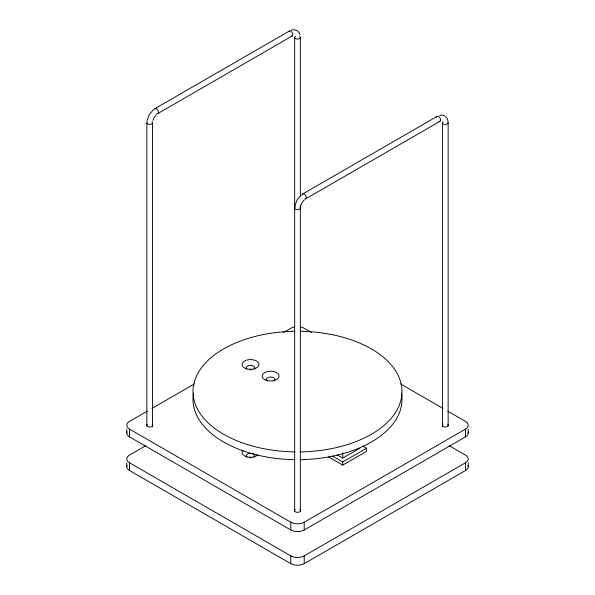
<?xml version="1.0" encoding="UTF-8"?>
<svg xmlns="http://www.w3.org/2000/svg" width="595" height="595" viewBox="0 0 595 595"><rect width="100%" height="100%" fill="white"/><g stroke="black" fill="none" stroke-linecap="round" stroke-linejoin="round"><path stroke-width="0.89" d="M146.987 120.934L149.204 114.671L153.517 109.629M294.785 206.257L297.002 200.002L301.308 194.959M152.885 120.443L154.142 117.52L156.388 114.634M300.683 205.773L301.933 202.85L304.35 199.808M154.998 108.617L289.356 31.044M157.846 113.556L292.204 35.983M302.796 193.948L437.154 116.375M305.644 198.879L440.003 121.313M147.196 411.19L129.554 421.379A9.498 5.489 0 0 0 129.554 429.136L129.554 436.894L290.784 529.974A9.498 5.489 0 0 0 304.216 529.974L465.446 436.894A9.498 5.489 0 0 0 468.034 431.888M152.008 408.408L194.528 383.864M283.562 332.456L290.784 328.291A9.498 5.489 0 0 1 294.622 326.945M145.596 445.781L129.554 455.041A9.498 5.489 0 0 0 129.554 462.798L129.554 470.556L290.784 563.644A9.498 5.489 0 0 0 304.216 563.644L465.446 470.556A9.498 5.489 0 0 0 468.034 465.558M337.097 454.863L342.713 458.105L359.774 448.258M332.434 456.053L342.713 461.988L366.49 448.258L366.49 451.36L342.713 465.089L328.485 456.871M129.554 429.136L290.784 522.217A9.498 5.489 0 0 0 304.216 522.217L465.446 429.136A9.498 5.489 0 0 0 465.446 421.379L447.804 411.19M129.554 462.798L290.784 555.886A9.498 5.489 0 0 0 304.216 555.886L465.446 462.798A9.498 5.489 0 0 0 465.446 455.041L449.404 445.781M291.208 30.204C294.718 28.731 299.077 30.814 299.962 34.562M439.794 115.296C443.639 114.128 447.715 117.156 448.013 121.09M311.438 332.456L304.216 328.291A9.498 5.489 0 0 0 300.378 326.945M400.472 383.864L442.992 408.408M362.541 445.975L366.49 448.258M468.235 429.136L468.235 433.011M468.235 462.798L468.235 466.681M465.446 429.136L465.446 436.894M465.446 462.798L465.446 470.556M448.147 122.719L448.147 425.931M442.442 122.719L442.442 426.86M342.713 452.736L342.713 458.105M342.713 461.988L342.713 465.089M304.216 522.217L304.216 529.974M304.216 555.886L304.216 563.644M300.349 37.388L300.349 195.948M300.349 205.223L300.349 511.261M294.651 37.388L294.651 511.261M290.784 522.217L290.784 529.974M290.784 555.886L290.784 563.644M152.558 122.719L152.558 426.86M146.853 122.719L146.853 425.931M126.765 429.136L126.765 433.011M126.765 462.798L126.765 466.681M300.118 207.395A2.849 1.644 0 0 1 298.95 209.462A2.849 1.644 0 0 1 295.246 209.061A2.849 1.644 0 0 1 295.484 206.889M302.238 194.848A2.849 1.644 60 0 1 305.495 195.353A2.849 1.644 60 0 1 304.96 199.005M436.596 117.275A2.849 1.644 60 0 1 438.76 116.627A2.849 1.644 60 0 1 440.59 120.004A2.849 1.644 60 0 1 438.76 121.261M447.79 121.923A2.849 1.644 0 0 1 447.046 124.02A2.849 1.644 0 0 1 443.342 123.916A2.849 1.644 0 0 1 442.948 121.789M152.052 121.789A2.849 1.644 0 0 1 151.658 123.916A2.849 1.644 0 0 1 147.954 124.02A2.849 1.644 0 0 1 147.21 121.923M154.44 109.517A2.849 1.644 60 0 1 156.544 108.833A2.849 1.644 60 0 1 158.434 112.105A2.849 1.644 60 0 1 156.79 113.585M288.843 31.751A2.849 1.644 60 0 1 291.029 31.349A2.849 1.644 60 0 1 292.8 34.607A2.849 1.644 60 0 1 291.148 36.012M299.516 36.228A2.849 1.644 0 0 1 299.516 38.556A2.849 1.644 0 0 1 295.484 38.556A2.849 1.644 0 0 1 295.484 36.228M401.447 393.116A104.504 60.34 0 0 1 300.2 459.66M294.8 459.66A104.504 60.34 0 0 1 193.554 393.116M300.2 331.274A104.504 60.34 0 0 1 402.004 391.584A104.504 60.34 0 0 1 300.2 451.903M294.8 451.903A104.504 60.34 0 0 1 192.996 391.584A104.504 60.34 0 0 1 294.8 331.274M249.565 369.785A4.277 2.469 0 0 1 251.38 369.785M246.88 369.183A4.277 2.469 0 0 1 247.676 365.985A4.277 2.469 0 0 1 253.277 365.985A4.277 2.469 0 0 1 254.072 369.183M267.4 381.105A4.277 2.469 0 0 1 267.676 377.699A4.277 2.469 0 0 1 273.581 377.699A4.277 2.469 0 0 1 273.856 381.105M129.554 436.894A9.498 5.489 0 0 1 126.966 431.888M447.73 424.205A3.042 1.755 0 0 1 447.284 426.578A3.042 1.755 0 0 1 443.149 426.496A3.042 1.755 0 0 1 443 424.109M299.798 509.432A3.042 1.755 0 0 1 299.597 511.856A3.042 1.755 0 0 1 295.403 511.856A3.042 1.755 0 0 1 295.202 509.432M152 424.109A3.042 1.755 0 0 1 151.851 426.496A3.042 1.755 0 0 1 147.716 426.578A3.042 1.755 0 0 1 147.27 424.205M249.565 457.748A4.277 2.469 0 0 1 251.38 457.748M247.051 457.295A4.277 2.469 0 0 1 247.602 453.992A4.277 2.469 0 0 1 253.351 453.992A4.277 2.469 0 0 1 253.894 457.295M257.895 454.744A8.456 4.879 0 0 1 246.419 456.692A8.456 4.879 0 0 1 243.05 450.065M129.554 470.556A9.498 5.489 0 0 1 126.966 465.558M245.735 368.483A8.456 4.879 0 0 0 258.907 364.787A8.456 4.879 0 0 0 246.776 360.049A8.456 4.879 0 0 0 245.735 368.483M265.891 380.116A8.456 4.879 0 0 0 279.062 376.419A8.456 4.879 0 0 0 266.932 371.682A8.456 4.879 0 0 0 265.891 380.116"/></g></svg>
